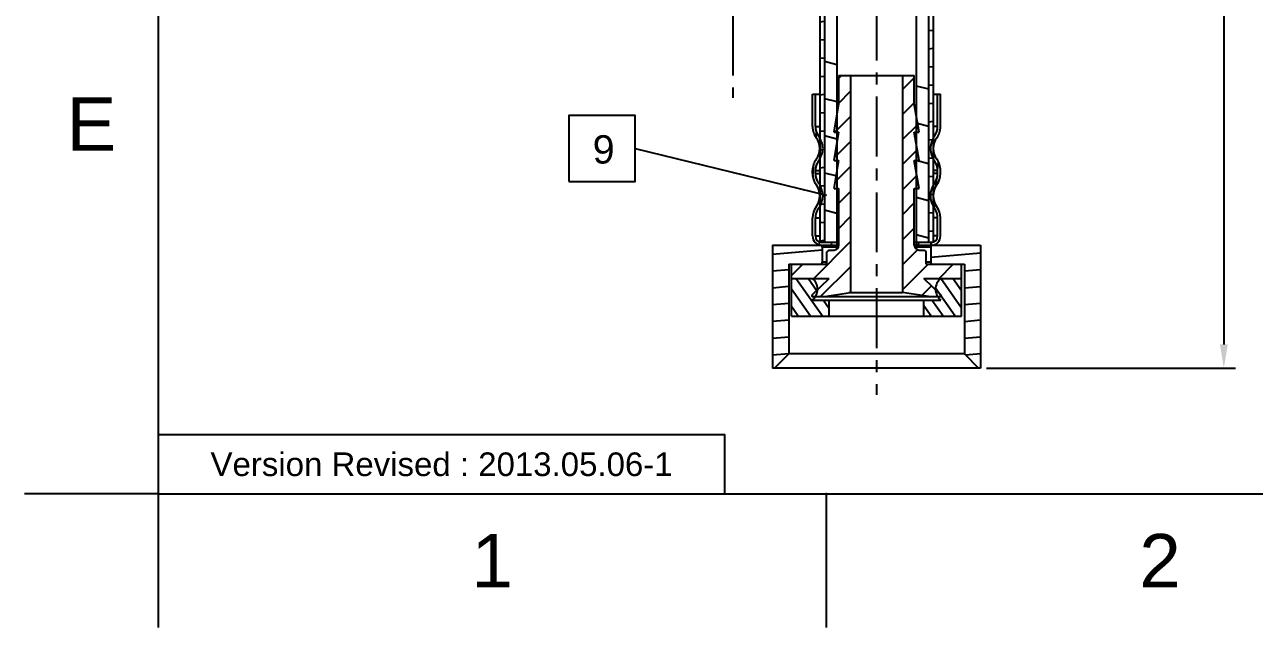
# Model space of a CAD drawing. Header units: millimetres. Extents: x 601 to 1195, y -13 to 407.
# Drawn here: x 601.1 to 731.3, y -13.3 to 50.6 of the extents above; entities that cross this region are included whole.
import ezdxf

# ---------------------------------------------------------------- set-up
doc = ezdxf.new("R2010")
doc.units = ezdxf.units.MM
doc.header["$LTSCALE"] = 0.1
doc.linetypes.add('CENTERX2', pattern=[101.6, 63.5, -12.7, 12.7, -12.7])
for name, color, linetype in [('CENTER', 1, 'CENTERX2'), ('DIM', 3, 'Continuous'), ('FORM', 7, 'Continuous'), ('TEXT', 2, 'Continuous')]:
    doc.layers.add(name, color=color, linetype=linetype)
doc.styles.get("Standard").update_dxf_attribs({"font": 'arial_0.ttf'})
doc.dimstyles.new('ISO-25', dxfattribs={"dimtxt": 2.5, "dimasz": 2.5, "dimexe": 1.25, "dimexo": 0.625, "dimtad": 1, "dimtxsty": 'Standard', "dimcen": 2.5, "dimadec": 0, "dimazin": 0, "dimtfac": 1, "dimtmove": 0, "dimatfit": 3, "dimfxl": 1, "dimarcsym": 0})

# ---------------------------------------------------------------- blocks, each defined once
blk = doc.blocks.new('*D2')
at = {"layer": 'Defpoints', "color": 0, "transparency": 16777216}
for p in [(711.85, 120.97), (702.25, 14.2), (728.02, 14.2)]:
    blk.add_point(p, dxfattribs=at)
at = {"layer": 'DIM', "color": 0, "lineweight": -2, "transparency": 16777216}
for p, q in [((712.48, 120.97), (729.27, 120.97)), ((728.02, 118.47), (728.02, 16.7)), ((702.88, 14.2), (729.27, 14.2))]:
    blk.add_line(p, q, dxfattribs=at)
at = {"layer": 'DIM', "color": 0, "transparency": 16777216}
for points in [[(727.6, 118.47), (728.44, 118.47), (728.02, 120.97)], [(727.6, 16.7), (728.44, 16.7), (728.02, 14.2)]]:
    blk.add_solid(points, dxfattribs=at)
at = {"layer": 'DIM', "color": 0, "transparency": 16777216, "insert": (725.76, 67.58), "char_height": 2.5, "attachment_point": 5, "rotation": 90}
blk.add_mtext('(275)', dxfattribs=at)
blk = doc.blocks.new('*D7')
at = {"layer": 'Defpoints', "color": 0, "transparency": 16777216}
for p in [(746.24, 173.86), (691.25, 154.73), (712.99, 147.1), (765.78, 145.97), (691.25, 11.37)]:
    blk.add_point(p, dxfattribs=at)
at = {"layer": 'DIM', "color": 0, "lineweight": -2, "transparency": 16777216}
blk.add_arc((691.25, 252.34), 107.46, 271.3329, 303.6808, dxfattribs=at)
at = {"layer": 'DIM', "color": 0, "transparency": 16777216}
for points in [[(750.61, 163.26), (751.08, 162.57), (752.91, 164.33)], [(693.76, 144.49), (693.75, 145.32), (691.25, 144.88)]]:
    blk.add_solid(points, dxfattribs=at)
at = {"layer": 'DIM', "color": 0, "transparency": 16777216, "insert": (723.01, 151.67), "char_height": 2.5, "attachment_point": 5, "rotation": 17.5069}
blk.add_mtext('35°', dxfattribs=at)

msp = doc.modelspace()

# ---------------------------------------------------------------- hatches: boundary and pattern name
at = {"linetype": 'Continuous'}
h = msp.add_hatch(dxfattribs=at)
h.set_pattern_fill('DEFAULT__8', color=2, scale=1.925208, angle=5, style=0, pattern_type=0)
h.set_pattern_definition([(5, (470.9376, -62.566), (-0.167793, 1.917882), [])])
edge = h.paths.add_edge_path()
edge.add_line((685.253, 27.5), (685.753, 27.5))
edge.add_line((685.253, 27.5), (685.253, 79.564))
edge.add_line((685.253, 79.564), (685.753, 79.564))
edge.add_line((685.753, 27.5), (685.753, 79.564))
edge = h.paths.add_edge_path()
edge.add_line((696.753, 27.5), (697.253, 27.5))
edge.add_line((696.753, 27.5), (696.753, 79.564))
edge.add_line((696.753, 79.564), (697.253, 79.564))
edge.add_line((697.253, 27.5), (697.253, 79.564))
h = msp.add_hatch(dxfattribs=at)
h.set_pattern_fill('DEFAULT__1', color=2, scale=3.803695, angle=165, style=0, pattern_type=0)
h.set_pattern_definition([(165, (470.9376, 194.8322), (-0.98447, -3.67409), [])])
edge = h.paths.add_edge_path()
edge.add_line((696.753, 27.5), (695.453, 27.5))
edge.add_line((695.453, 46.855), (695.453, 27.5))
edge.add_line((696.753, 46.855), (695.453, 46.855))
edge.add_line((696.753, 46.855), (696.753, 27.5))
edge = h.paths.add_edge_path()
edge.add_line((687.053, 27.5), (685.753, 27.5))
edge.add_line((685.753, 46.855), (685.753, 27.5))
edge.add_line((687.053, 46.855), (685.753, 46.855))
edge.add_line((687.053, 46.855), (687.053, 27.5))
h = msp.add_hatch(dxfattribs=at)
h.set_pattern_fill('DEFAULT__5', color=2, scale=1.876553, angle=45, style=0, pattern_type=0)
h.set_pattern_definition([(45, (470.9376, 194.8322), (-1.326923, 1.326923), [])])
edge = h.paths.add_edge_path()
edge.add_line((686.203, 26.7), (686.753, 26.7))
edge.add_spline(control_points=[(687.253, 27.2), (687.253, 26.907), (687.046, 26.7), (686.753, 26.7)], knot_values=[0, 0, 0, 0, 1, 1, 1, 1], weights=[1, 0.8047379, 0.8047379, 1], degree=3, periodic=0)
edge.add_line((687.253, 27.2), (687.253, 33.2))
edge.add_line((686.753, 33.2), (687.253, 33.2))
edge.add_line((686.753, 33.2), (687.253, 36.2))
edge.add_line((686.753, 36.2), (687.253, 36.2))
edge.add_line((686.753, 36.2), (687.253, 39.2))
edge.add_line((686.753, 39.2), (687.253, 39.2))
edge.add_line((686.753, 39.2), (687.253, 42.2))
edge.add_line((687.253, 42.2), (687.253, 45.2))
edge.add_line((687.253, 45.2), (688.503, 45.2))
edge.add_line((688.503, 45.2), (688.503, 22.2))
edge.add_line((685.753, 21.767), (688.503, 22.2))
edge.add_line((684.5, 21.767), (685.753, 21.767))
edge.add_spline(control_points=[(684.5, 21.767), (684.394, 21.767), (684.355, 21.865), (684.431, 21.939)], knot_values=[0, 0, 0, 0, 1, 1, 1, 1], weights=[1, 0.5831911, 0.5831911, 1], degree=3, periodic=0)
edge.add_line((684.431, 21.939), (686.253, 23.7))
edge.add_line((682.253, 23.7), (686.253, 23.7))
edge.add_line((682.253, 23.7), (682.253, 25.2))
edge.add_line((682.253, 25.2), (686.003, 25.2))
edge.add_line((686.003, 25.2), (686.003, 26.5))
edge.add_line((686.203, 26.7), (686.003, 26.5))
edge = h.paths.add_edge_path()
edge.add_line((695.753, 26.7), (696.303, 26.7))
edge.add_line((696.303, 26.7), (696.503, 26.5))
edge.add_line((696.503, 25.2), (696.503, 26.5))
edge.add_line((696.503, 25.2), (700.253, 25.2))
edge.add_line((700.253, 23.7), (700.253, 25.2))
edge.add_line((696.253, 23.7), (700.253, 23.7))
edge.add_line((698.075, 21.939), (696.253, 23.7))
edge.add_spline(control_points=[(698.006, 21.767), (698.112, 21.767), (698.151, 21.865), (698.075, 21.939)], knot_values=[0, 0, 0, 0, 1, 1, 1, 1], weights=[1, 0.5831911, 0.5831911, 1], degree=3, periodic=0)
edge.add_line((696.753, 21.767), (698.006, 21.767))
edge.add_line((696.753, 21.767), (694.003, 22.2))
edge.add_line((694.003, 45.2), (694.003, 22.2))
edge.add_line((694.003, 45.2), (695.253, 45.2))
edge.add_line((695.253, 42.2), (695.253, 45.2))
edge.add_line((695.753, 39.2), (695.253, 42.2))
edge.add_line((695.253, 39.2), (695.753, 39.2))
edge.add_line((695.753, 36.2), (695.253, 39.2))
edge.add_line((695.253, 36.2), (695.753, 36.2))
edge.add_line((695.753, 33.2), (695.253, 36.2))
edge.add_line((695.253, 33.2), (695.753, 33.2))
edge.add_line((695.253, 27.2), (695.253, 33.2))
edge.add_spline(control_points=[(695.253, 27.2), (695.253, 26.907), (695.46, 26.7), (695.753, 26.7)], knot_values=[0, 0, 0, 0, 1, 1, 1, 1], weights=[1, 0.8047379, 0.8047379, 1], degree=3, periodic=0)
h = msp.add_hatch(dxfattribs=at)
h.set_pattern_fill('DEFAULT__2', color=2, scale=1.310587, angle=85, style=0, pattern_type=0)
h.set_pattern_definition([(85, (470.9376, 194.8322), (-1.3056, 0.114225), [])])
edge = h.paths.add_edge_path()
edge.add_spline(control_points=[(697.034, 27.2), (697.612, 27.2), (698.021, 27.609), (698.021, 28.187)], knot_values=[0, 0, 0, 0, 1, 1, 1, 1], weights=[1, 0.8047379, 0.8047379, 1], degree=3, periodic=0)
edge.add_line((695.453, 27.2), (697.034, 27.2))
edge.add_line((695.453, 27.2), (695.453, 27.5))
edge.add_line((695.453, 27.5), (697.034, 27.5))
edge.add_spline(control_points=[(697.034, 27.5), (697.436, 27.5), (697.721, 27.784), (697.721, 28.187)], knot_values=[0, 0, 0, 0, 1, 1, 1, 1], weights=[1, 0.8047379, 0.8047379, 1], degree=3, periodic=0)
edge.add_line((697.721, 28.187), (697.721, 30.106))
edge.add_spline(control_points=[(697.721, 30.106), (697.719, 30.466), (697.607, 30.807), (697.395, 31.098)], knot_values=[0, 0, 0, 0, 1, 1, 1, 1], weights=[1, 0.9677123, 0.9677123, 1], degree=3, periodic=0)
edge.add_spline(control_points=[(696.953, 32.452), (696.953, 31.961), (697.105, 31.494), (697.395, 31.098)], knot_values=[0, 0, 0, 0, 1, 1, 1, 1], weights=[1, 0.9671432, 0.9671432, 1], degree=3, periodic=0)
edge.add_spline(control_points=[(697.395, 33.807), (697.105, 33.41), (696.953, 32.944), (696.953, 32.452)], knot_values=[0, 0, 0, 0, 1, 1, 1, 1], weights=[1, 0.9671432, 0.9671432, 1], degree=3, periodic=0)
edge.add_spline(control_points=[(697.395, 33.807), (697.607, 34.097), (697.719, 34.439), (697.721, 34.799)], knot_values=[0, 0, 0, 0, 1, 1, 1, 1], weights=[1, 0.9677123, 0.9677123, 1], degree=3, periodic=0)
edge.add_line((697.721, 34.799), (697.721, 35.123))
edge.add_spline(control_points=[(697.721, 35.123), (697.723, 35.489), (697.611, 35.837), (697.395, 36.133)], knot_values=[0, 0, 0, 0, 1, 1, 1, 1], weights=[1, 0.9665692, 0.9665692, 1], degree=3, periodic=0)
edge.add_spline(control_points=[(696.953, 37.45), (696.961, 36.972), (697.113, 36.519), (697.395, 36.133)], knot_values=[0, 0, 0, 0, 1, 1, 1, 1], weights=[1, 0.9688319, 0.9688319, 1], degree=3, periodic=0)
edge.add_spline(control_points=[(697.395, 38.766), (697.113, 38.381), (696.961, 37.928), (696.953, 37.45)], knot_values=[0, 0, 0, 0, 1, 1, 1, 1], weights=[1, 0.9688319, 0.9688319, 1], degree=3, periodic=0)
edge.add_spline(control_points=[(697.395, 38.766), (697.611, 39.062), (697.723, 39.411), (697.721, 39.777)], knot_values=[0, 0, 0, 0, 1, 1, 1, 1], weights=[1, 0.9665692, 0.9665692, 1], degree=3, periodic=0)
edge.add_line((697.721, 39.777), (697.721, 43.2))
edge.add_line((697.721, 43.2), (698.021, 43.2))
edge.add_line((698.021, 39.777), (698.021, 43.2))
edge.add_spline(control_points=[(697.637, 38.59), (697.891, 38.937), (698.023, 39.346), (698.021, 39.777)], knot_values=[0, 0, 0, 0, 1, 1, 1, 1], weights=[1, 0.9666557, 0.9666557, 1], degree=3, periodic=0)
edge.add_spline(control_points=[(697.637, 38.59), (697.393, 38.255), (697.261, 37.863), (697.253, 37.45)], knot_values=[0, 0, 0, 0, 1, 1, 1, 1], weights=[1, 0.9690817, 0.9690817, 1], degree=3, periodic=0)
edge.add_spline(control_points=[(697.253, 37.45), (697.261, 37.036), (697.393, 36.644), (697.637, 36.31)], knot_values=[0, 0, 0, 0, 1, 1, 1, 1], weights=[1, 0.9690817, 0.9690817, 1], degree=3, periodic=0)
edge.add_spline(control_points=[(698.021, 35.123), (698.023, 35.553), (697.891, 35.963), (697.637, 36.31)], knot_values=[0, 0, 0, 0, 1, 1, 1, 1], weights=[1, 0.9666557, 0.9666557, 1], degree=3, periodic=0)
edge.add_line((698.021, 34.799), (698.021, 35.123))
edge.add_spline(control_points=[(697.637, 33.63), (697.887, 33.972), (698.019, 34.375), (698.021, 34.799)], knot_values=[0, 0, 0, 0, 1, 1, 1, 1], weights=[1, 0.9676272, 0.9676272, 1], degree=3, periodic=0)
edge.add_spline(control_points=[(697.637, 33.63), (697.385, 33.285), (697.253, 32.879), (697.253, 32.452)], knot_values=[0, 0, 0, 0, 1, 1, 1, 1], weights=[1, 0.9671432, 0.9671432, 1], degree=3, periodic=0)
edge.add_spline(control_points=[(697.253, 32.452), (697.253, 32.025), (697.385, 31.62), (697.637, 31.275)], knot_values=[0, 0, 0, 0, 1, 1, 1, 1], weights=[1, 0.9671432, 0.9671432, 1], degree=3, periodic=0)
edge.add_spline(control_points=[(698.021, 30.106), (698.019, 30.53), (697.887, 30.932), (697.637, 31.275)], knot_values=[0, 0, 0, 0, 1, 1, 1, 1], weights=[1, 0.9676272, 0.9676272, 1], degree=3, periodic=0)
edge.add_line((698.021, 28.187), (698.021, 30.106))
edge = h.paths.add_edge_path()
edge.add_line((684.485, 43.2), (684.785, 43.2))
edge.add_line((684.785, 39.777), (684.785, 43.2))
edge.add_spline(control_points=[(685.111, 38.766), (684.895, 39.062), (684.783, 39.411), (684.785, 39.777)], knot_values=[0, 0, 0, 0, 1, 1, 1, 1], weights=[1, 0.9665692, 0.9665692, 1], degree=3, periodic=0)
edge.add_spline(control_points=[(685.111, 38.766), (685.393, 38.381), (685.545, 37.928), (685.553, 37.45)], knot_values=[0, 0, 0, 0, 1, 1, 1, 1], weights=[1, 0.9688319, 0.9688319, 1], degree=3, periodic=0)
edge.add_spline(control_points=[(685.553, 37.45), (685.545, 36.972), (685.393, 36.519), (685.111, 36.133)], knot_values=[0, 0, 0, 0, 1, 1, 1, 1], weights=[1, 0.9688319, 0.9688319, 1], degree=3, periodic=0)
edge.add_spline(control_points=[(684.785, 35.123), (684.783, 35.489), (684.895, 35.837), (685.111, 36.133)], knot_values=[0, 0, 0, 0, 1, 1, 1, 1], weights=[1, 0.9665692, 0.9665692, 1], degree=3, periodic=0)
edge.add_line((684.785, 34.799), (684.785, 35.123))
edge.add_spline(control_points=[(685.111, 33.807), (684.899, 34.097), (684.787, 34.439), (684.785, 34.799)], knot_values=[0, 0, 0, 0, 1, 1, 1, 1], weights=[1, 0.9677123, 0.9677123, 1], degree=3, periodic=0)
edge.add_spline(control_points=[(685.111, 33.807), (685.401, 33.41), (685.553, 32.944), (685.553, 32.452)], knot_values=[0, 0, 0, 0, 1, 1, 1, 1], weights=[1, 0.9671432, 0.9671432, 1], degree=3, periodic=0)
edge.add_spline(control_points=[(685.553, 32.452), (685.553, 31.961), (685.401, 31.494), (685.111, 31.098)], knot_values=[0, 0, 0, 0, 1, 1, 1, 1], weights=[1, 0.9671432, 0.9671432, 1], degree=3, periodic=0)
edge.add_spline(control_points=[(684.785, 30.106), (684.787, 30.466), (684.899, 30.807), (685.111, 31.098)], knot_values=[0, 0, 0, 0, 1, 1, 1, 1], weights=[1, 0.9677123, 0.9677123, 1], degree=3, periodic=0)
edge.add_line((684.785, 28.187), (684.785, 30.106))
edge.add_spline(control_points=[(685.472, 27.5), (685.069, 27.5), (684.785, 27.784), (684.785, 28.187)], knot_values=[0, 0, 0, 0, 1, 1, 1, 1], weights=[1, 0.8047379, 0.8047379, 1], degree=3, periodic=0)
edge.add_line((685.472, 27.5), (687.053, 27.5))
edge.add_line((687.053, 27.2), (687.053, 27.5))
edge.add_line((685.472, 27.2), (687.053, 27.2))
edge.add_spline(control_points=[(685.472, 27.2), (684.894, 27.2), (684.485, 27.609), (684.485, 28.187)], knot_values=[0, 0, 0, 0, 1, 1, 1, 1], weights=[1, 0.8047379, 0.8047379, 1], degree=3, periodic=0)
edge.add_line((684.485, 28.187), (684.485, 30.106))
edge.add_spline(control_points=[(684.485, 30.106), (684.487, 30.53), (684.619, 30.932), (684.869, 31.275)], knot_values=[0, 0, 0, 0, 1, 1, 1, 1], weights=[1, 0.9676272, 0.9676272, 1], degree=3, periodic=0)
edge.add_spline(control_points=[(685.253, 32.452), (685.253, 32.025), (685.121, 31.62), (684.869, 31.275)], knot_values=[0, 0, 0, 0, 1, 1, 1, 1], weights=[1, 0.9671432, 0.9671432, 1], degree=3, periodic=0)
edge.add_spline(control_points=[(684.869, 33.63), (685.121, 33.285), (685.253, 32.879), (685.253, 32.452)], knot_values=[0, 0, 0, 0, 1, 1, 1, 1], weights=[1, 0.9671432, 0.9671432, 1], degree=3, periodic=0)
edge.add_spline(control_points=[(684.869, 33.63), (684.619, 33.972), (684.487, 34.375), (684.485, 34.799)], knot_values=[0, 0, 0, 0, 1, 1, 1, 1], weights=[1, 0.9676272, 0.9676272, 1], degree=3, periodic=0)
edge.add_line((684.485, 34.799), (684.485, 35.123))
edge.add_spline(control_points=[(684.485, 35.123), (684.483, 35.553), (684.615, 35.963), (684.869, 36.31)], knot_values=[0, 0, 0, 0, 1, 1, 1, 1], weights=[1, 0.9666557, 0.9666557, 1], degree=3, periodic=0)
edge.add_spline(control_points=[(685.253, 37.45), (685.245, 37.036), (685.113, 36.644), (684.869, 36.31)], knot_values=[0, 0, 0, 0, 1, 1, 1, 1], weights=[1, 0.9690817, 0.9690817, 1], degree=3, periodic=0)
edge.add_spline(control_points=[(684.869, 38.59), (685.113, 38.255), (685.245, 37.863), (685.253, 37.45)], knot_values=[0, 0, 0, 0, 1, 1, 1, 1], weights=[1, 0.9690817, 0.9690817, 1], degree=3, periodic=0)
edge.add_spline(control_points=[(684.869, 38.59), (684.615, 38.937), (684.483, 39.346), (684.485, 39.777)], knot_values=[0, 0, 0, 0, 1, 1, 1, 1], weights=[1, 0.9666557, 0.9666557, 1], degree=3, periodic=0)
edge.add_line((684.485, 39.777), (684.485, 43.2))
h = msp.add_hatch(dxfattribs=at)
h.set_pattern_fill('DEFAULT__3', color=2, scale=1.773024, angle=5, style=0, pattern_type=0)
h.set_pattern_definition([(5, (470.9376, 194.8322), (-0.154529, 1.766277), [])])
edge = h.paths.add_edge_path()
edge.add_line((697.003, 27), (697.003, 25.4))
edge.add_spline(control_points=[(697.003, 27), (697.003, 27.117), (697.086, 27.2), (697.203, 27.2)], knot_values=[0, 0, 0, 0, 1, 1, 1, 1], weights=[1, 0.8047379, 0.8047379, 1], degree=3, periodic=0)
edge.add_line((702.253, 27.2), (697.203, 27.2))
edge.add_line((702.253, 27.2), (702.253, 14.2))
edge.add_line((702.253, 14.2), (702.053, 14.2))
edge.add_line((700.553, 15.7), (702.053, 14.2))
edge.add_line((700.553, 25.2), (700.553, 15.7))
edge.add_line((700.553, 25.2), (697.203, 25.2))
edge.add_spline(control_points=[(697.203, 25.2), (697.086, 25.2), (697.003, 25.283), (697.003, 25.4)], knot_values=[0, 0, 0, 0, 1, 1, 1, 1], weights=[1, 0.8047379, 0.8047379, 1], degree=3, periodic=0)
edge = h.paths.add_edge_path()
edge.add_line((685.503, 27), (685.503, 25.4))
edge.add_spline(control_points=[(685.303, 25.2), (685.42, 25.2), (685.503, 25.283), (685.503, 25.4)], knot_values=[0, 0, 0, 0, 1, 1, 1, 1], weights=[1, 0.8047379, 0.8047379, 1], degree=3, periodic=0)
edge.add_line((685.303, 25.2), (681.953, 25.2))
edge.add_line((681.953, 25.2), (681.953, 15.7))
edge.add_line((681.953, 15.7), (680.453, 14.2))
edge.add_line((680.453, 14.2), (680.253, 14.2))
edge.add_line((680.253, 27.2), (680.253, 14.2))
edge.add_line((685.303, 27.2), (680.253, 27.2))
edge.add_spline(control_points=[(685.503, 27), (685.503, 27.117), (685.42, 27.2), (685.303, 27.2)], knot_values=[0, 0, 0, 0, 1, 1, 1, 1], weights=[1, 0.8047379, 0.8047379, 1], degree=3, periodic=0)
h = msp.add_hatch(dxfattribs=at)
h.set_pattern_fill('DEFAULT__4', color=2, scale=1.04623, angle=125, style=0, pattern_type=0)
h.set_pattern_definition([(125, (470.9376, 194.8322), (-0.857021, -0.6000926), [])])
edge = h.paths.add_edge_path()
edge.add_spline(control_points=[(698.053, 23.7), (697.259, 23.06), (697.259, 22.04), (698.053, 21.4)], knot_values=[0, 0, 0, 0, 1, 1, 1, 1], weights=[1, 0.7517949, 0.7517949, 1], degree=3, periodic=0)
edge.add_line((698.053, 23.7), (700.253, 23.7))
edge.add_line((700.253, 19.7), (700.253, 23.7))
edge.add_line((696.253, 19.7), (700.253, 19.7))
edge.add_line((696.253, 19.7), (696.253, 21.4))
edge.add_line((696.253, 21.4), (698.053, 21.4))
edge = h.paths.add_edge_path()
edge.add_spline(control_points=[(684.453, 23.7), (685.247, 23.06), (685.247, 22.04), (684.453, 21.4)], knot_values=[0, 0, 0, 0, 1, 1, 1, 1], weights=[1, 0.7517949, 0.7517949, 1], degree=3, periodic=0)
edge.add_line((684.453, 21.4), (686.253, 21.4))
edge.add_line((686.253, 19.7), (686.253, 21.4))
edge.add_line((682.253, 19.7), (686.253, 19.7))
edge.add_line((682.253, 19.7), (682.253, 23.7))
edge.add_line((682.253, 23.7), (684.453, 23.7))

# ---------------------------------------------------------------- linework, layer by layer
for p, q in [((615.21, 392.586), (615.21, 0.869)), ((615.21, 0.869), (601.069, 0.869)), ((615.21, 0.869), (1180.867, 0.869)), ((615.21, 0.869), (615.21, -13.272)), ((685.917, 0.869), (685.917, -13.272))]:
    msp.add_line(p, q)
at = {"color": 7, "linetype": 'Continuous'}
for p, q in [((685.253, 79.564), (685.253, 27.5)), ((685.753, 79.564), (685.753, 27.5)), ((687.053, 79.564), (687.053, 27.2)), ((695.453, 79.564), (695.453, 27.2)), ((696.753, 79.564), (696.753, 27.5)), ((697.253, 79.564), (697.253, 27.5)), ((687.253, 45.2), (695.253, 45.2)), ((687.253, 42.2), (687.253, 45.2)), ((688.503, 45.2), (688.503, 22.2)), ((694.003, 45.2), (694.003, 22.2)), ((695.253, 42.2), (695.253, 45.2)), ((684.485, 43.2), (685.253, 43.2)), ((684.485, 39.777), (684.485, 43.2)), ((684.785, 39.777), (684.785, 43.2)), ((697.253, 43.2), (698.021, 43.2)), ((697.721, 39.777), (697.721, 43.2)), ((698.021, 39.777), (698.021, 43.2)), ((686.753, 39.2), (687.253, 42.2)), ((695.753, 39.2), (695.253, 42.2)), ((684.785, 39.777), (685.253, 39.777)), ((686.753, 39.2), (687.253, 39.2)), ((686.753, 36.2), (687.253, 39.2)), ((695.253, 39.2), (695.753, 39.2)), ((695.753, 36.2), (695.253, 39.2)), ((697.721, 39.777), (697.253, 39.777)), ((685.111, 38.766), (685.253, 38.766)), ((697.395, 38.766), (697.253, 38.766)), ((685.111, 36.133), (685.253, 36.133)), ((686.753, 36.2), (687.253, 36.2)), ((686.753, 33.2), (687.253, 36.2)), ((695.253, 36.2), (695.753, 36.2)), ((695.753, 33.2), (695.253, 36.2)), ((697.395, 36.133), (697.253, 36.133)), ((684.485, 34.799), (684.485, 35.123)), ((684.785, 35.123), (685.253, 35.123)), ((684.785, 34.799), (684.785, 35.123)), ((684.785, 34.799), (685.253, 34.799)), ((697.721, 35.123), (697.253, 35.123)), ((697.721, 34.799), (697.253, 34.799)), ((697.721, 34.799), (697.721, 35.123)), ((698.021, 34.799), (698.021, 35.123)), ((685.111, 33.807), (685.253, 33.807)), ((686.753, 33.2), (687.253, 33.2)), ((687.253, 27.2), (687.253, 33.2)), ((695.253, 33.2), (695.753, 33.2)), ((695.253, 27.2), (695.253, 33.2)), ((697.395, 33.807), (697.253, 33.807)), ((684.485, 28.187), (684.485, 30.106)), ((684.785, 30.106), (685.253, 30.106)), ((684.785, 28.187), (684.785, 30.106)), ((685.111, 31.098), (685.253, 31.098)), ((697.395, 31.098), (697.253, 31.098)), ((697.721, 30.106), (697.253, 30.106)), ((697.721, 28.187), (697.721, 30.106)), ((698.021, 28.187), (698.021, 30.106)), ((684.785, 28.187), (685.253, 28.187)), ((687.253, 27.5), (685.253, 27.5)), ((697.253, 27.5), (695.253, 27.5)), ((697.721, 28.187), (697.253, 28.187)), ((680.253, 27.2), (687.253, 27.2)), ((680.253, 27.2), (680.253, 14.2)), ((687.207, 27), (685.503, 27)), ((685.503, 27), (685.503, 25.4)), ((686.203, 26.7), (686.003, 26.5)), ((686.003, 25.2), (686.003, 26.5)), ((686.203, 26.7), (686.753, 26.7)), ((695.253, 27.2), (702.253, 27.2)), ((697.003, 27), (695.299, 27)), ((695.753, 26.7), (696.303, 26.7)), ((696.303, 26.7), (696.503, 26.5)), ((696.503, 25.2), (696.503, 26.5)), ((697.003, 27), (697.003, 25.4)), ((702.253, 27.2), (702.253, 14.2)), ((681.953, 25.2), (686.003, 25.2)), ((681.953, 25.2), (681.953, 15.7)), ((682.253, 19.7), (682.253, 25.2)), ((686.003, 25.4), (685.503, 25.4)), ((697.003, 25.4), (696.503, 25.4)), ((696.503, 25.2), (700.553, 25.2)), ((700.253, 19.7), (700.253, 25.2)), ((700.553, 25.2), (700.553, 15.7)), ((682.253, 23.7), (686.253, 23.7)), ((684.431, 21.939), (686.253, 23.7)), ((696.253, 23.7), (700.253, 23.7)), ((698.075, 21.939), (696.253, 23.7)), ((685.753, 21.767), (688.503, 22.2)), ((688.503, 22.2), (694.003, 22.2)), ((696.753, 21.767), (694.003, 22.2)), ((684.453, 21.4), (698.053, 21.4)), ((684.5, 21.767), (698.006, 21.767)), ((686.253, 19.7), (686.253, 21.4)), ((696.253, 19.7), (696.253, 21.4)), ((682.253, 19.7), (700.253, 19.7)), ((681.953, 15.7), (680.453, 14.2)), ((700.553, 15.7), (681.953, 15.7)), ((700.553, 15.7), (702.053, 14.2)), ((702.253, 14.2), (680.253, 14.2))]:
    msp.add_line(p, q, dxfattribs=at)
for centre, radius, start, end in [((686.482, 39.767), 1.998, 179.73072, 216.12652), ((686.482, 39.767), 1.698, 179.68314, 216.12652), ((696.023, 39.767), 1.698, 323.87348, 0.31686), ((696.023, 39.767), 1.998, 323.87348, 0.26928), ((683.255, 37.412), 1.998, 1.09059, 36.12652), ((683.255, 37.412), 2.298, 0.94818, 36.12652), ((699.251, 37.412), 2.298, 143.87348, 179.05182), ((699.251, 37.412), 1.998, 143.87348, 178.90941), ((683.255, 37.488), 1.998, 323.87348, 358.90941), ((683.255, 37.488), 2.298, 323.87348, 359.05182), ((699.251, 37.488), 2.298, 180.94818, 216.12652), ((699.251, 37.488), 1.998, 181.09059, 216.12652), ((686.482, 35.132), 1.998, 143.87348, 180.26928), ((686.482, 35.132), 1.698, 143.87348, 180.31686), ((696.023, 35.132), 1.698, 359.68314, 36.12652), ((696.023, 35.132), 1.998, 359.73072, 36.12652), ((686.482, 34.808), 1.998, 180.26928, 216.12652), ((686.482, 34.808), 1.698, 180.31686, 216.12652), ((696.023, 34.808), 1.698, 323.87348, 359.68314), ((696.023, 34.808), 1.998, 323.87348, 359.73072), ((683.255, 32.452), 1.998, 323.87348, 36.12652), ((683.255, 32.452), 2.298, 323.87348, 36.12652), ((699.251, 32.452), 2.298, 143.87348, 216.12652), ((699.251, 32.452), 1.998, 143.87348, 216.12652), ((686.482, 30.097), 1.998, 143.87348, 179.73072), ((696.023, 30.097), 1.998, 0.26928, 36.12652), ((686.482, 30.097), 1.698, 143.87348, 179.68314), ((696.023, 30.097), 1.698, 0.31686, 36.12652), ((685.472, 28.187), 0.987, 180, 270), ((685.472, 28.187), 0.687, 180, 270), ((697.034, 28.187), 0.987, 270, 0), ((697.034, 28.187), 0.687, 270, 0), ((685.303, 27), 0.2, 0, 90), ((686.753, 27.2), 0.5, 270, 0), ((695.753, 27.2), 0.5, 180, 270), ((697.203, 27), 0.2, 90, 180), ((685.303, 25.4), 0.2, 270, 0), ((697.203, 25.4), 0.2, 180, 270), ((683.526, 22.55), 1.477, 308.88007, 51.11993), ((698.98, 22.55), 1.477, 128.88007, 231.11993), ((684.5, 21.867), 0.1, 134.02226, 270), ((698.006, 21.867), 0.1, 270, 45.97774)]:
    msp.add_arc(centre, radius, start, end, dxfattribs=at)
msp.add_point((685.917, 0.869))
at = {"layer": 'CENTER'}
for p, q in [((691.253, 154.727), (691.253, 11.373)), ((676.052, 132.828), (676.052, 42.812))]:
    msp.add_line(p, q, dxfattribs=at)
at = {"layer": 'DIM'}
msp.add_line((665.686, 37.445), (685.957, 32.515), dxfattribs=at)
msp.add_lwpolyline([(658.686, 33.945), (665.686, 33.945), (665.686, 40.945), (658.686, 40.945)], close=True, dxfattribs=at)
at = {"layer": 'FORM'}
msp.add_lwpolyline([(615.21, 0.869), (675.21, 0.869), (675.21, 7.119), (615.21, 7.119)], close=True, dxfattribs=at)

# ---------------------------------------------------------------- texts
at = {"char_height": 5.657, "attachment_point": 5}
for s, width, insert in [('E', 10, (608.14, 40.041)), ('1', 50, (650.564, -6.202)), ('2', 50, (721.271, -6.202))]:
    msp.add_mtext_dynamic_manual_height_columns(s, width=width, gutter_width=12.5, heights=[0], dxfattribs=dict(at, insert=insert))
at = {"layer": 'CENTER', "insert": (658.686, 38.859), "char_height": 3, "attachment_point": 1}
msp.add_mtext_dynamic_manual_height_columns('\\pi2.5136;9', width=7, gutter_width=12.5, heights=[0], dxfattribs=at)
at = {"layer": 'TEXT', "insert": (645.21, 3.994), "char_height": 2.5, "attachment_point": 5}
msp.add_mtext_dynamic_manual_height_columns('Version Revised : 2013.05.06-1', width=60, gutter_width=12.5, heights=[0], dxfattribs=at)

# ---------------------------------------------------------------- dimensions: what is measured, and where the dimension line sits
at = {"layer": 'DIM'}
dim = msp.add_angular_dim_2l(base=(712.993, 147.101), line1=((691.253, 154.727), (691.253, 11.373)), line2=((746.239, 173.856), (765.776, 145.969)), dimstyle='ISO-25', dxfattribs=at)
dim.commit()
dim.dimension.update_dxf_attribs({"geometry": '*D7', "text_midpoint": (723.008, 151.671)})
dim = msp.add_linear_dim(base=(728.021, 14.2), p1=(711.853, 120.966), p2=(702.253, 14.2), angle=90, text='(275)', dimstyle='ISO-25', dxfattribs=at)
dim.commit()
dim.dimension.update_dxf_attribs({"geometry": '*D2', "text_midpoint": (725.757, 67.583)})

doc.saveas('drawing.dxf')
